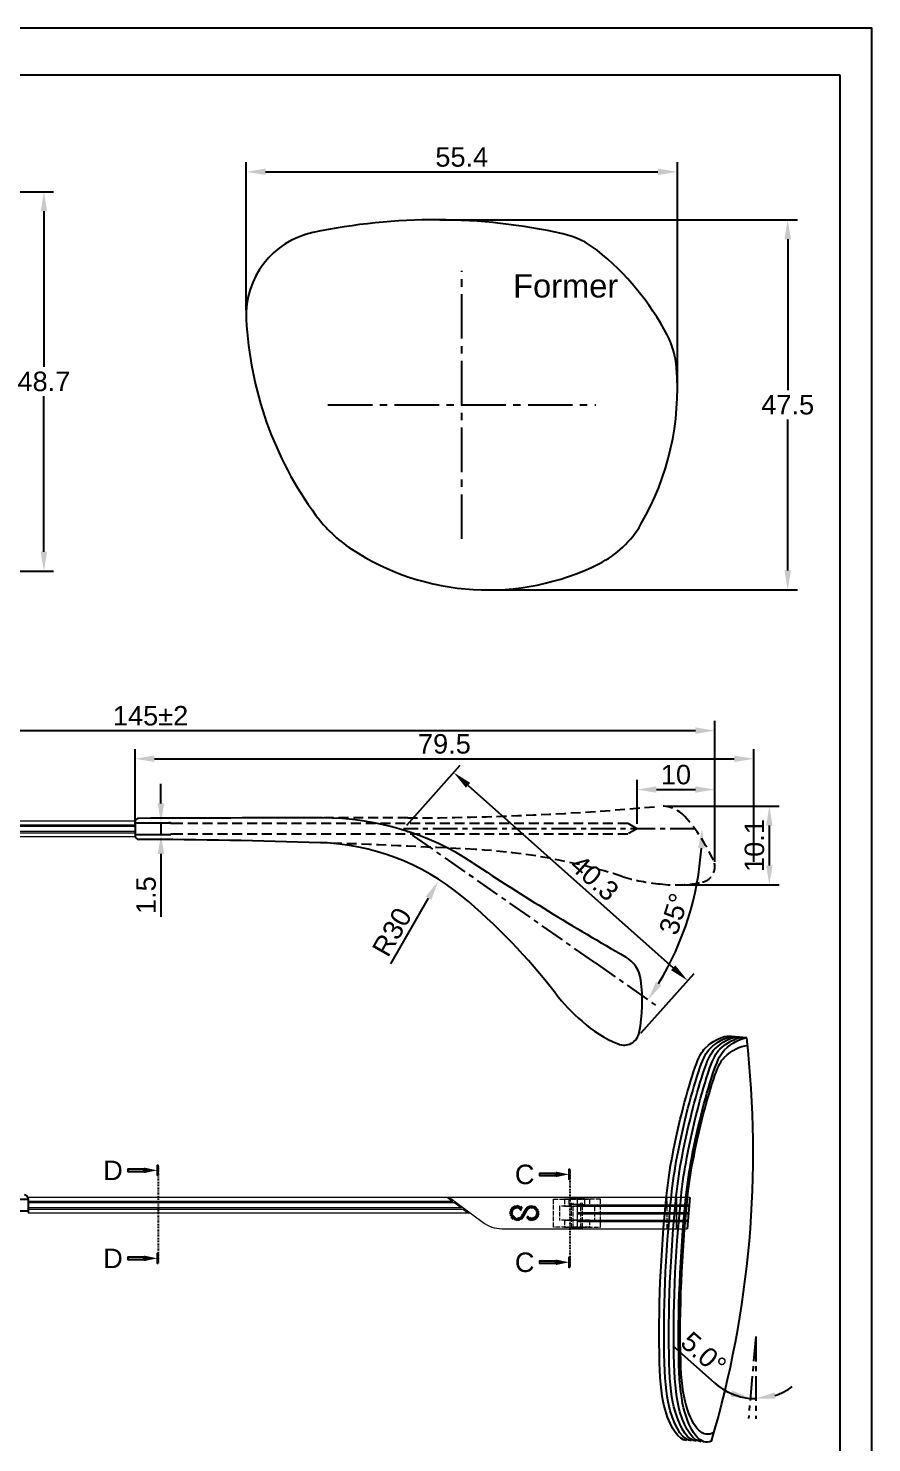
# Model space of a CAD drawing. Header units: millimetres. Extents: x 1167 to 2269, y 1197 to 1555.
# Drawn here: x 1720.9 to 1829.3, y 1373.6 to 1555.2 of the extents above; entities that cross this region are included whole.
import ezdxf
from ezdxf.enums import TextEntityAlignment as Align

# ---------------------------------------------------------------- set-up
doc = ezdxf.new("R2010")
doc.units = ezdxf.units.MM
for name, pattern in [('ACAD_ISO02W100', [15, 12, -3]), ('CENTER', [50.79999999999998, 31.75, -6.349999999999998, 6.349999999999998, -6.349999999999998]), ('CENTER2', [28.574999999999992, 19.05, -3.174999999999998, 3.174999999999998, -3.174999999999998]), ('HIDDEN', [9.524999999999995, 6.349999999999998, -3.174999999999998]), ('HIDDEN2', [0.1875, 0.125, -0.0625]), ('PHANTOM2', [1.25, 0.625, -0.125, 0.125, -0.125, 0.125, -0.125])]:
    doc.linetypes.add(name, pattern=pattern)
for name, color, linetype in [('Center Line', 2, 'CENTER2'), ('Dimension', 3, 'Continuous'), ('Hidden Line', 1, 'HIDDEN2'), ('Section Line', 6, 'PHANTOM2'), ('Text', 4, 'Continuous')]:
    doc.layers.add(name, color=color, linetype=linetype)
for name, color, linetype, lineweight in [('odj', 4, 'Continuous', 35), ('Section', 4, 'Continuous', 25), ('填充', 6, 'Continuous', 9), ('标注', 4, 'Continuous', 5)]:
    doc.layers.add(name, color=color, linetype=linetype, lineweight=lineweight)
doc.styles.get("Standard").update_dxf_attribs({"font": 'arial.ttf'})
doc.styles.add('样式 1', font='romant.shx')
doc.dimstyles.new('ISO-25', dxfattribs={"dimtxt": 2.5, "dimasz": 2.5, "dimexe": 1.25, "dimexo": 0.625, "dimtad": 1, "dimtxsty": 'Standard', "dimcen": 2.5, "dimadec": 0, "dimazin": 0, "dimtfac": 1, "dimtmove": 0, "dimatfit": 3, "dimfxl": 1, "dimarcsym": 0})
doc.dimstyles.new('ISO-25$0', dxfattribs={"dimtxt": 2.5, "dimasz": 2.5, "dimexe": 0.5, "dimexo": 1, "dimgap": 1, "dimtad": 0, "dimtih": 1, "dimtoh": 1, "dimdec": 1, "dimzin": 10, "dimdsep": 46, "dimlunit": 6, "dimtxsty": '样式 1', "dimcen": 0, "dimclrd": 256, "dimclre": 256, "dimclrt": 7, "dimazin": 0, "dimtfac": 1, "dimtdec": 1, "dimtofl": 0, "dimtmove": 0, "dimatfit": 0, "dimfxl": 1, "dimtolj": 1, "dimtzin": 10, "dimarcsym": 0})
doc.dimstyles.new('STANDARD$2', dxfattribs={"dimtxt": 2.5, "dimasz": 2.5, "dimexe": 1.25, "dimexo": 0.625, "dimtad": 1, "dimdec": 1, "dimdsep": 46, "dimlunit": 6, "dimtxsty": 'Standard', "dimcen": 2.5, "dimadec": 1, "dimazin": 0, "dimtfac": 1, "dimtdec": 1, "dimtmove": 0, "dimatfit": 3, "dimfxl": 1, "dimtolj": 1, "dimtzin": 0, "dimarcsym": 0})

# ---------------------------------------------------------------- blocks, each defined once
blk = doc.blocks.new('*D152')
at = {"layer": 'Defpoints', "color": 0, "transparency": 16777216}
for p in [(1773.166001301414, 1530.62891514277), (1818.484551107543, 1530.62891514277), (1779.981780070891, 1483.087303244388)]:
    blk.add_point(p, dxfattribs=at)
at = {"layer": 'Dimension', "color": 0, "lineweight": -2, "transparency": 16777216}
for p, q in [((1773.791001301414, 1530.62891514277), (1819.734551107543, 1530.62891514277)), ((1818.484551107543, 1528.12891514277), (1818.484551107543, 1508.754425701082)), ((1818.484551107543, 1485.587303244388), (1818.484551107543, 1504.961792686076)), ((1780.606780070891, 1483.087303244388), (1819.734551107543, 1483.087303244388))]:
    blk.add_line(p, q, dxfattribs=at)
at = {"layer": 'Dimension', "color": 0, "transparency": 16777216}
for points in [[(1818.067884440876, 1528.12891514277), (1818.90121777421, 1528.12891514277), (1818.484551107543, 1530.62891514277)], [(1818.067884440876, 1485.587303244388), (1818.90121777421, 1485.587303244388), (1818.484551107543, 1483.087303244388)]]:
    blk.add_solid(points, dxfattribs=at)
at = {"layer": 'Dimension', "color": 0, "transparency": 16777216, "insert": (1818.484551107543, 1506.858109193578), "char_height": 2.5, "attachment_point": 5}
blk.add_mtext('47.5', dxfattribs=at)
blk = doc.blocks.new('*D203')
at = {"layer": 'Defpoints', "color": 0, "transparency": 16777216}
for p in [(1677.600711533664, 1534.228525898916), (1722.919261339779, 1534.228525898916), (1684.41649030314, 1485.486914000535)]:
    blk.add_point(p, dxfattribs=at)
at = {"layer": 'Dimension', "color": 0, "lineweight": -2, "transparency": 16777216}
for p, q in [((1678.225711533664, 1534.228525898916), (1724.169261339779, 1534.228525898916)), ((1722.919261339779, 1531.728525898916), (1722.919261339779, 1511.759152419029)), ((1722.919261339779, 1487.986914000535), (1722.919261339779, 1507.956287480421)), ((1685.04149030314, 1485.486914000535), (1724.169261339779, 1485.486914000535))]:
    blk.add_line(p, q, dxfattribs=at)
at = {"layer": 'Dimension', "color": 0, "transparency": 16777216}
for points in [[(1722.502594673112, 1531.728525898916), (1723.335928006446, 1531.728525898916), (1722.919261339779, 1534.228525898916)], [(1722.502594673112, 1487.986914000535), (1723.335928006446, 1487.986914000535), (1722.919261339779, 1485.486914000535)]]:
    blk.add_solid(points, dxfattribs=at)
at = {"layer": 'Dimension', "color": 0, "transparency": 16777216, "insert": (1722.919261339779, 1509.857719949724), "char_height": 2.5, "attachment_point": 5}
blk.add_mtext('48.7', dxfattribs=at)
blk = doc.blocks.new('*D204')
at = {"layer": 'Defpoints', "color": 0, "transparency": 16777216}
for p in [(1804.310530976381, 1536.790736770665), (1748.907486332042, 1518.400518604403), (1804.310530976381, 1508.943017739557)]:
    blk.add_point(p, dxfattribs=at)
at = {"layer": 'Dimension', "color": 0, "lineweight": -2, "transparency": 16777216}
for p, q in [((1748.907486332042, 1519.025518604403), (1748.907486332042, 1538.040736770665)), ((1804.310530976381, 1509.568017739557), (1804.310530976381, 1538.040736770665)), ((1751.407486332042, 1536.790736770665), (1801.810530976381, 1536.790736770665))]:
    blk.add_line(p, q, dxfattribs=at)
at = {"layer": 'Dimension', "color": 0, "transparency": 16777216}
for points in [[(1751.407486332042, 1537.207403437332), (1751.407486332042, 1536.374070103998), (1748.907486332042, 1536.790736770665)], [(1801.810530976381, 1537.207403437332), (1801.810530976381, 1536.374070103998), (1804.310530976381, 1536.790736770665)]]:
    blk.add_solid(points, dxfattribs=at)
at = {"layer": 'Dimension', "color": 0, "transparency": 16777216, "insert": (1776.609008654211, 1538.687053278168), "char_height": 2.5, "attachment_point": 5}
blk.add_mtext('55.4', dxfattribs=at)
blk = doc.blocks.new('*D207')
at = {"layer": 'Defpoints', "color": 0, "transparency": 16777216}
for p in [(1799.124506209582, 1452.424825470938), (1809.124506209582, 1452.424825470938), (1804.331445200722, 1437.238034415894), (1793.69906753825, 1435.217532380407), (1801.890587981141, 1429.481768016895)]:
    blk.add_point(p, dxfattribs=at)
at = {"layer": 'Dimension', "color": 0, "lineweight": -2, "transparency": 16777216}
blk.add_arc((1769.124506209582, 1452.424825470937), 38.34275910358237, 328.7364247346376, 356.263575265364, dxfattribs=at)
at = {"layer": 'Dimension', "color": 0, "transparency": 16777216}
for points in [[(1806.969318424218, 1449.93973794594), (1807.802208804701, 1449.912570713038), (1807.467265313164, 1452.424825470938)], [(1802.248395490017, 1432.298125270891), (1801.550549147543, 1432.753597472831), (1800.533055712962, 1430.432322344437)]]:
    blk.add_solid(points, dxfattribs=at)
at = {"layer": 'Dimension', "color": 0, "transparency": 16777216, "insert": (1803.878403931865, 1441.466963610277), "char_height": 2.5, "attachment_point": 5, "rotation": 72.50000000000037}
blk.add_mtext('35°', dxfattribs=at)
blk = doc.blocks.new('*D208')
at = {"layer": 'Defpoints', "color": 0, "transparency": 16777216}
for p in [(1769.124506209582, 1452.424825470937), (1805.63396136452, 1432.900925382016), (1799.207476756785, 1425.673955041499)]:
    blk.add_point(p, dxfattribs=at)
at = {"layer": 'Dimension', "color": 0, "lineweight": -2, "transparency": 16777216}
for p, q in [((1769.539824250689, 1452.891875708846), (1776.381626899532, 1460.585896287273)), ((1777.419191768955, 1457.990523647026), (1803.765760412884, 1434.562197546444)), ((1799.622794797892, 1426.141005279408), (1806.464597446735, 1433.835025857834))]:
    blk.add_line(p, q, dxfattribs=at)
at = {"layer": 'Dimension', "color": 0, "transparency": 16777216}
for points in [[(1777.696070463026, 1458.301890472299), (1777.142313074883, 1457.679156821753), (1775.550990817318, 1459.651795811454)], [(1804.042639106955, 1434.873564371717), (1803.488881718813, 1434.250830721171), (1805.63396136452, 1432.900925382016)]]:
    blk.add_solid(points, dxfattribs=at)
at = {"layer": 'Dimension', "color": 0, "transparency": 16777216, "insert": (1793.649671940201, 1446.103401932239), "char_height": 2.5, "attachment_point": 5, "rotation": 318.35534205916645}
blk.add_mtext('40.3', dxfattribs=at)
blk = doc.blocks.new('*D153')
at = {"layer": 'Defpoints', "color": 0, "transparency": 16777216}
for p in [(1773.580831390019, 1445.670401715827), (1758.653505786929, 1419.647816326598)]:
    blk.add_point(p, dxfattribs=at)
at = {"layer": 'Dimension', "color": 0, "lineweight": -2, "transparency": 16777216}
blk.add_line((1767.502816764338, 1435.074688940523), (1772.336887589762, 1443.501852933392), dxfattribs=at)
at = {"layer": 'Dimension', "color": 0, "transparency": 16777216}
blk.add_solid([(1771.97546279269, 1443.709176900101), (1772.698312386834, 1443.294528966682), (1773.580831390019, 1445.670401715827)], dxfattribs=at)
at = {"layer": 'Dimension', "color": 0, "transparency": 16777216, "insert": (1767.64780103626, 1439.150530863053), "char_height": 2.5, "attachment_point": 5, "rotation": 60.16014097980312}
blk.add_mtext('R30', dxfattribs=at)
blk = doc.blocks.new('*D209')
at = {"layer": 'Defpoints', "color": 0, "transparency": 16777216}
for p in [(1802.286655712632, 1455.316998137963), (1816.124644227453, 1455.316998137963), (1804.076712660582, 1445.199365328097)]:
    blk.add_point(p, dxfattribs=at)
at = {"layer": 'Dimension', "color": 0, "lineweight": -2, "transparency": 16777216}
for p, q in [((1802.911655712632, 1455.316998137963), (1817.374644227453, 1455.316998137963)), ((1816.124644227453, 1447.699365328097), (1816.124644227453, 1452.816998137963)), ((1804.701712660582, 1445.199365328097), (1817.374644227453, 1445.199365328097))]:
    blk.add_line(p, q, dxfattribs=at)
at = {"layer": 'Dimension', "color": 0, "transparency": 16777216}
for points in [[(1815.707977560787, 1452.816998137963), (1816.54131089412, 1452.816998137963), (1816.124644227453, 1455.316998137963)], [(1815.707977560787, 1447.699365328097), (1816.54131089412, 1447.699365328097), (1816.124644227453, 1445.199365328097)]]:
    blk.add_solid(points, dxfattribs=at)
at = {"layer": 'Dimension', "color": 0, "transparency": 16777216, "insert": (1814.223211758149, 1450.258181733029), "char_height": 2.5, "attachment_point": 5, "rotation": 90}
blk.add_mtext('10.1', dxfattribs=at)
blk = doc.blocks.new('*D210')
at = {"layer": 'Defpoints', "color": 0, "transparency": 16777216}
for p in [(1734.624506209583, 1453.174825470938), (1734.624506209583, 1451.674825470938), (1737.962968681519, 1453.174825470938)]:
    blk.add_point(p, dxfattribs=at)
at = {"layer": 'Dimension', "color": 0, "lineweight": -2, "transparency": 16777216}
for p, q in [((1737.962968681519, 1455.674825470938), (1737.962968681519, 1458.174825470938)), ((1735.249506209583, 1453.174825470938), (1739.212968681519, 1453.174825470938)), ((1735.249506209583, 1451.674825470938), (1739.212968681519, 1451.674825470938)), ((1737.962968681519, 1453.174825470938), (1737.962968681519, 1451.674825470938)), ((1737.962968681519, 1449.174825470938), (1737.962968681519, 1441.089900505039))]:
    blk.add_line(p, q, dxfattribs=at)
at = {"layer": 'Dimension', "color": 0, "transparency": 16777216}
for points in [[(1737.546302014852, 1455.674825470938), (1738.379635348186, 1455.674825470938), (1737.962968681519, 1453.174825470938)], [(1737.546302014852, 1449.174825470938), (1738.379635348186, 1449.174825470938), (1737.962968681519, 1451.674825470938)]]:
    blk.add_solid(points, dxfattribs=at)
at = {"layer": 'Dimension', "color": 0, "transparency": 16777216, "insert": (1736.061536212215, 1443.882362987985), "char_height": 2.5, "attachment_point": 5, "rotation": 90}
blk.add_mtext('1.5', dxfattribs=at)
blk = doc.blocks.new('*D213')
at = {"layer": 'Defpoints', "color": 0, "transparency": 16777216}
for p in [(1809.124506209582, 1465.013205804867), (1664.124506209582, 1453.424825470937), (1809.124506209582, 1447.532101175174)]:
    blk.add_point(p, dxfattribs=at)
at = {"layer": 'Dimension', "color": 0, "lineweight": -2, "transparency": 16777216}
for p, q in [((1664.124506209582, 1454.049825470937), (1664.124506209582, 1466.263205804867)), ((1809.124506209582, 1448.157101175174), (1809.124506209582, 1466.263205804867)), ((1666.624506209582, 1465.013205804867), (1806.624506209582, 1465.013205804867))]:
    blk.add_line(p, q, dxfattribs=at)
at = {"layer": 'Dimension', "color": 0, "transparency": 16777216}
for points in [[(1666.624506209582, 1465.429872471533), (1666.624506209582, 1464.5965391382), (1664.124506209582, 1465.013205804867)], [(1806.624506209582, 1465.429872471533), (1806.624506209582, 1464.5965391382), (1809.124506209582, 1465.013205804867)]]:
    blk.add_solid(points, dxfattribs=at)
at = {"layer": 'Dimension', "color": 0, "transparency": 16777216, "insert": (1736.624506209582, 1466.914638274171), "char_height": 2.5, "attachment_point": 5}
blk.add_mtext('145±2', dxfattribs=at)
blk = doc.blocks.new('*D214')
at = {"layer": 'Defpoints', "color": 0, "transparency": 16777216}
for p in [(1814.124506209582, 1461.400559186885), (1734.624506209582, 1452.400227785688), (1814.124506209582, 1447.532101175174)]:
    blk.add_point(p, dxfattribs=at)
at = {"layer": 'Dimension', "color": 0, "lineweight": -2, "transparency": 16777216}
for p, q in [((1734.624506209582, 1453.025227785688), (1734.624506209582, 1462.650559186885)), ((1814.124506209582, 1448.157101175174), (1814.124506209582, 1462.650559186885)), ((1737.124506209582, 1461.400559186885), (1811.624506209582, 1461.400559186885))]:
    blk.add_line(p, q, dxfattribs=at)
at = {"layer": 'Dimension', "color": 0, "transparency": 16777216}
for points in [[(1737.124506209582, 1461.817225853552), (1737.124506209582, 1460.983892520218), (1734.624506209582, 1461.400559186885)], [(1811.624506209582, 1461.817225853552), (1811.624506209582, 1460.983892520218), (1814.124506209582, 1461.400559186885)]]:
    blk.add_solid(points, dxfattribs=at)
at = {"layer": 'Dimension', "color": 0, "transparency": 16777216, "insert": (1774.374506209582, 1463.301991656189), "char_height": 2.5, "attachment_point": 5}
blk.add_mtext('79.5', dxfattribs=at)
blk = doc.blocks.new('*D150')
at = {"layer": 'Defpoints', "color": 0, "transparency": 16777216}
for p in [(1809.124506209582, 1457.451544802842), (1799.124506209582, 1452.424825470937), (1809.124506209582, 1447.532101175174)]:
    blk.add_point(p, dxfattribs=at)
at = {"layer": 'Dimension', "color": 0, "lineweight": -2, "transparency": 16777216}
for p, q in [((1799.124506209582, 1453.049825470937), (1799.124506209582, 1458.701544802842)), ((1801.624506209582, 1457.451544802842), (1806.624506209582, 1457.451544802842)), ((1809.124506209582, 1448.157101175174), (1809.124506209582, 1458.701544802842))]:
    blk.add_line(p, q, dxfattribs=at)
at = {"layer": 'Dimension', "color": 0, "transparency": 16777216}
for points in [[(1801.624506209582, 1457.868211469509), (1801.624506209582, 1457.034878136176), (1799.124506209582, 1457.451544802842)], [(1806.624506209582, 1457.868211469509), (1806.624506209582, 1457.034878136176), (1809.124506209582, 1457.451544802842)]]:
    blk.add_solid(points, dxfattribs=at)
at = {"layer": 'Dimension', "color": 0, "transparency": 16777216, "insert": (1804.124506209582, 1459.352977272147), "char_height": 2.5, "attachment_point": 5}
blk.add_mtext('10', dxfattribs=at)
blk = doc.blocks.new('KNHIV')
at = {"color": 251, "linetype": 'ACAD_ISO02W100', "lineweight": 9, "ltscale": 0.05}
for p, q in [((903.9316316802993, -152.6335024612215), (904.0920977398616, -152.4835024612215)), ((904.7316316802993, -152.4835024612215), (904.0920977398616, -152.4835024612215)), ((904.7316316802993, -152.4835024612215), (904.7316316802993, -152.6335024612215)), ((905.7711656207371, -152.4835024612215), (905.1316316802994, -152.4835024612215)), ((905.1316316802994, -152.4835024612215), (905.1316316802994, -152.6335024612215)), ((905.9316316802993, -152.6335024612215), (905.7711656207371, -152.4835024612215)), ((901.9316316803014, -152.6335024612215), (906.5316316802994, -152.6335024612215)), ((901.9316316803013, -156.2335024612215), (901.9316316803014, -152.6335024612215)), ((902.6816316802993, -153.5335024612215), (902.6816316802993, -155.3335024612216)), ((906.5316316802994, -153.5335024612215), (902.6816316802993, -153.5335024612215)), ((907.9316316802973, -152.6335024612215), (903.3316316802993, -152.6335024612215)), ((903.3316316802993, -152.6335024612215), (903.3316316802993, -153.5335024612215)), ((903.3316316802993, -153.5335024612215), (907.1816316802993, -153.5335024612215)), ((903.9316316802993, -153.3335024612215), (903.9316316802993, -152.6335024612215)), ((904.2316316802993, -153.3335024612215), (903.9316316802993, -153.3335024612215)), ((904.2316316802993, -156.3042499808065), (904.2316316802993, -153.1335024612216)), ((904.2316316802993, -153.3335024612215), (905.6316316802994, -153.3335024612215)), ((904.4316316802993, -156.3835024612215), (904.4316316802993, -153.1335024612215)), ((905.4316316802993, -156.3835024612215), (905.4316316802993, -153.1335024612215)), ((905.6316316802994, -156.3042499808066), (905.6316316802994, -153.1335024612216)), ((905.9316316802993, -153.3335024612215), (905.6316316802994, -153.3335024612215)), ((905.9316316802993, -153.3335024612215), (905.9316316802993, -152.6335024612215)), ((906.5316316802994, -152.6335024612215), (906.5316316802994, -153.5335024612215)), ((907.1816316802993, -153.5335024612215), (907.1816316802993, -155.3335024612216)), ((907.9316316802974, -156.2335024612215), (907.9316316802973, -152.6335024612215)), ((906.5316316802994, -156.2335024612215), (901.9316316803013, -156.2335024612215)), ((906.5316316802994, -155.3335024612216), (902.6816316802993, -155.3335024612216)), ((903.3316316802993, -155.3335024612216), (903.3316316802994, -156.2335024612215)), ((903.3316316802993, -155.3335024612216), (907.1816316802993, -155.3335024612216)), ((903.3316316802993, -156.2335024612215), (907.9316316802974, -156.2335024612215)), ((906.5316316802994, -155.3335024612216), (906.5316316802994, -156.2335024612215)), ((904.2316316802993, -156.3042499808064), (904.3042444906791, -156.3835024612215)), ((904.2316316802993, -156.3042499808064), (905.6316316802994, -156.3042499808064)), ((904.3042444906791, -156.3835024612215), (905.5590188699196, -156.3835024612215)), ((905.6316316802994, -156.3042499808064), (905.5590188699196, -156.3835024612215))]:
    blk.add_line(p, q, dxfattribs=at)
blk = doc.blocks.new('DQD')
at = {"layer": '填充', "lineweight": 9, "ltscale": 0.3}
h = blk.add_hatch(dxfattribs=at)
h.set_pattern_fill('ANSI31', color=0, scale=0.05, style=0)
h.set_pattern_definition([(45, (1148.310689219001, -378.8355158307504), (-0.1122532015133644, 0.1122532015133644), [])])
edge = h.paths.add_edge_path()
edge.add_arc((566.6886130403477, -359.4946201689942), 1.216717289623546, 326.85562600558023, 355.0656761561903, ccw=False)
edge.add_arc((566.5886182054408, -359.4293281626059), 1.336140960204059, 301.21231557503927, 326.85577737543787, ccw=False)
edge.add_arc((566.7345749387543, -359.6666867267068), 1.057504578354094, 274.2954083961643, 301.1132669307683, ccw=False)
edge.add_arc((566.6861427289871, -359.0220303534171), 1.703977716600385, 257.7464523477044, 274.2958177068717, ccw=False)
edge.add_arc((566.552161257717, -359.6454521212073), 1.066323679704142, 222.0641747151613, 257.6720441280097, ccw=False)
edge.add_arc((567.0486799063024, -359.1973853769329), 1.735124528755777, 211.4987770512445, 222.0639620954589, ccw=False)
edge.add_line((565.5692236923569, -360.1039538747907), (565.5608968379122, -360.0900640158321))
edge.add_line((565.5608968379122, -360.0900640158321), (565.5517733592037, -360.0748522498172))
edge.add_arc((565.4972547061761, -360.1027084589502), 0.06122296885328356, 27.0646802215006, 32.79077455790604)
edge.add_arc((565.2214628673246, -360.2803099186655), 0.3892525655414389, 32.78193845158279, 33.68216510939047)
edge.add_line((565.5453703561388, -360.0644361164787), (565.5433272254693, -360.0608660595928))
edge.add_line((565.5433272254693, -360.0608660595928), (565.5412886339693, -360.0568940340217))
edge.add_arc((399.5386059169484, -452.12260299066), 189.823563961212, 29.01291434988989, 29.24438922041359)
edge.add_arc((594.7589724173001, -343.4616697150355), 33.60420062982037, 207.9789297392575, 208.2883267606696, ccw=False)
edge.add_arc((563.5330281917825, -360.0500628406903), 1.754452897536353, 27.9786661102966, 35.1296080710222)
edge.add_arc((564.4145697325889, -359.424436955154), 0.673493756199461, 34.75477402695907, 79.62394520422626)
edge.add_arc((564.3793043840753, -359.6171520034439), 0.869408876354051, 79.62532174699699, 91.32777301974212)
edge.add_arc((564.3741262809917, -359.4319307014557), 0.6841178927489383, 91.25367180060888, 130.813428210027)
edge.add_arc((564.4782941727417, -359.5525555237125), 0.8434957375525645, 130.8133250956672, 161.7494121829425)
edge.add_arc((564.3197299519491, -359.5002672879502), 0.6765326526666976, 161.749395577461, 200.5930098080731)
edge.add_arc((564.3651145107656, -359.483229547054), 0.7250098907572737, 200.5919094406856, 250.1078977268718)
edge.add_arc((564.3771603171288, -359.424855541739), 0.784046050996307, 250.7315977382036, 267.320860872582)
edge.add_arc((564.3670242481967, -359.641420979657), 0.5672435399689116, 267.3210753439423, 306.2228019429804)
edge.add_arc((564.2457809842717, -359.4759121329132), 0.7724095882509521, 306.2232758997156, 334.5335439679009)
edge.add_arc((564.5607225810918, -359.623541063804), 0.4245961006465461, 334.245506614147, 338.2122702240926)
edge.add_arc((564.7275412998947, -359.6895077019425), 0.2452101486666212, 338.0572130307958, 339.8658886487736)
edge.add_line((564.9577665303445, -359.7739136275254), (564.9586577206417, -359.7714105276702))
edge.add_line((564.9586577206414, -359.7714105276702), (565.2790189452751, -360.3481609467885))
edge.add_arc((564.3447588837873, -359.4378359659722), 1.304428393277978, 269.44646534017363, 315.743420397204, ccw=False)
edge.add_arc((564.343787394911, -359.5382448061391), 1.20401485349301, 219.0311403333957, 269.4465323711262, ccw=False)
edge.add_arc((564.3783404909054, -359.5251630457713), 1.239148246986644, 168.2093777522444, 218.4948823709228, ccw=False)
edge.add_arc((564.4577453651725, -359.5417355908417), 1.320264110429805, 121.206691058455, 168.2094811642351, ccw=False)
edge.add_arc((564.3200079999688, -359.3174345077646), 1.057054314618761, 94.29288208772061, 121.12046112476281, ccw=False)
edge.add_arc((564.3684359966826, -359.9627754671345), 1.704209801786156, 77.74644007036602, 94.29238557343848, ccw=False)
edge.add_arc((564.5024815273678, -359.3392514973688), 1.066442243453384, 42.07419061463338, 77.67423065552902, ccw=False)
edge.add_arc((564.0081888832599, -359.7854601562463), 1.732345678797139, 31.490805509078598, 42.073828809588576, ccw=False)
edge.add_arc((570.6896310388811, -355.7631246048854), 6.066493148001456, 210.9223463452864, 211.2429733182646)
edge.add_arc((565.5525527350894, -358.8855166961567), 0.05516987316543531, 205.9091883475824, 212.290059745909)
edge.add_arc((565.7252644248031, -358.7762607833129), 0.2595376306008084, 212.311343710942, 213.6669460447812)
edge.add_line((565.5092579837269, -358.9201392011228), (565.5113286015901, -358.9236716837715))
edge.add_line((565.5113286015903, -358.9236716837716), (565.5133442450663, -358.9276772487624))
edge.add_line((565.5133442450663, -358.9276772487624), (565.5694756162695, -359.0289030003003))
edge.add_line((565.5694756162695, -359.0289030003004), (565.6117985813908, -359.1051751713457))
edge.add_line((565.6117985813908, -359.1051751713457), (565.6609923362214, -359.1937164656284))
edge.add_arc((659.0659813808736, -307.2596540638827), 106.8720675199093, 209.0744756845439, 209.3224517215061)
edge.add_arc((563.1787150358971, -361.1044617461633), 3.099002879472425, 28.555811728722972, 29.096224519497298, ccw=False)
edge.add_arc((567.1019806205497, -358.9696014770688), 1.367499255932926, 208.5466101670828, 209.6915994986183)
edge.add_arc((588.5196750177456, -346.9020361273534), 25.95088661406556, 209.4140479317235, 210.0587383423365)
edge.add_arc((566.5642309010202, -359.6080498792439), 0.5838940484204227, 210.0584472110732, 215.1337942498214)
edge.add_arc((566.6562113320372, -359.5484779779381), 0.6934123124561334, 214.7855048940635, 294.3731550456129)
edge.add_arc((566.5875822481635, -359.396993854749), 0.8597174258170565, 294.3730579044457, 321.3929924748363)
edge.add_arc((566.7098070636087, -359.4945848194842), 0.7033112178369222, 321.3927186790723, 376.6129149764183)
edge.add_arc((566.6896904449966, -359.5005876099809), 0.7243043557043284, 16.61297775969063, 70.10287884462574)
edge.add_arc((566.6791206873781, -359.5536292982607), 0.7778192747445857, 70.70051019537512, 87.76094619390516)
edge.add_arc((566.6873536372152, -359.3429992108219), 0.5670283470711378, 87.76070116869991, 126.4635779799363)
edge.add_arc((566.8097910464778, -359.508689905945), 0.7730485539159813, 126.4633196236775, 154.5968447371398)
edge.add_arc((566.4955071148036, -359.3617953361708), 0.4261419920618258, 154.3102617431642, 158.2724430621825)
edge.add_arc((566.3276794256751, -359.2956157986912), 0.2457393046782578, 158.1206702321764, 159.9307208631565)
edge.add_line((566.0968618095214, -359.2112888520085), (566.0959706192245, -359.2137995171464))
edge.add_line((566.0959706192243, -359.2137995171464), (565.7756058641253, -358.6363412397474))
edge.add_arc((566.7099058705987, -359.5466472490116), 1.304443763678047, 89.44740677279219, 135.7452416581772, ccw=False)
edge.add_arc((566.7108800742767, -359.4459512887653), 1.203743091024093, 39.018406862530526, 89.44754976023052, ccw=False)
edge.add_arc((566.6952801009777, -359.4446441497368), 1.215088782696644, -6.582676327144782, 38.50740391752868, ccw=False)
edge.add_arc((568.4136684633979, -359.6429346064922), 0.514702438655821, 173.4181375380487, 175.1339994824087)
blk = doc.blocks.new('*D189')
at = {"color": 0, "lineweight": -2, "ltscale": 1000, "transparency": 16777216}
blk.add_line((1809.084705382747, 1381.233608742118), (1803.759170395137, 1385.9666703351), dxfattribs=at)
for start, end in [(228.3709521785912, 265.0000000000011), (228.8417185617498, 246.9208592808754), (288.0791407191259, 306.1582814382515), (265.0000000000011, 270.0000000000002)]:
    blk.add_arc((1814.369836171633, 1387.180319634711), 7.955876940709293, start, end, dxfattribs=at)
at = {"color": 0, "ltscale": 1000, "transparency": 16777216}
for points in [[(1811.352194750321, 1380.26541727128), (1811.150034786856, 1379.456976924924), (1813.676435807656, 1379.254717207706)], [(1816.90425156969, 1379.205742394485), (1816.773321104773, 1380.028725783018), (1814.369836171633, 1379.224442694002)]]:
    blk.add_solid(points, dxfattribs=at)
at = {"layer": 'Defpoints', "color": 0, "ltscale": 1000, "transparency": 16777216}
for p in [(1814.369836171633, 1387.180319634711), (1814.369836171633, 1387.180319634711), (1814.138441728457, 1379.227808427087), (1813.448205050985, 1376.646027721857), (1814.369836171633, 1376.605788438116)]:
    blk.add_point(p, dxfattribs=at)
at = {"color": 0, "ltscale": 1000, "transparency": 16777216, "insert": (1807.685069453369, 1385.021386908448), "char_height": 2.5, "attachment_point": 5, "rotation": 318.3709521785911}
blk.add_mtext('\\A1;5.0°', dxfattribs=at)
blk = doc.blocks.new('_FILLED')
at = {"color": 0, "linetype": 'ByBlock'}
blk.add_solid([(0, 0), (-1, 0.2142857143), (-1, -0.2142857143)], dxfattribs=at)
blk = doc.blocks.new('ER')
at = {"layer": 'Section'}
h = blk.add_hatch(color=6, dxfattribs=at)
h.dxf.hatch_style = 1
h.paths.add_polyline_path([(973.8781565702375, -602.3012728296162), (973.8781565702375, -602.770364296237), (977.630888303218, -602.770364296237), (977.630888303218, -602.3012728296162)])
h.paths.add_polyline_path([(980.6330736896052, -603.6616380828236), (980.8676194229192, -603.6616380828236), (980.8676194229192, -601.4099990430332), (980.6330736896052, -601.4099990430332)])
at = {"layer": 'Section', "color": 6}
for points in [[(977.630888303218, -602.3012728296162), (973.8781565702375, -602.3012728296162), (973.8781565702375, -602.770364296237), (977.630888303218, -602.770364296237)], [(980.8676194229192, -603.6616380828236), (980.8676194229192, -601.4099990430332), (980.6330736896052, -601.4099990430332), (980.6330736896052, -603.6616380828236)]]:
    blk.add_lwpolyline(points, close=True, dxfattribs=at)
at = {"layer": 'Section', "color": 6, "xscale": 3.002185386386005, "yscale": 3.002185386386005, "zscale": 3.002185386386005}
blk.add_blockref('_FILLED', (980.6330736896052, -602.5358185629266), dxfattribs=at)

msp = doc.modelspace()

# ---------------------------------------------------------------- linework, layer by layer
for p, q in [((1825.238385572122, 1549.227889146865), (1415.982886577885, 1549.227889146865)), ((1825.238385572122, 1262.486944366256), (1825.238385572122, 1549.227889146865)), ((1734.624506209582, 1453.251879449322), (1734.624506209582, 1451.548576122053)), ((1813.217319068228, 1425.569776458074), (1810.726832323, 1425.787665814943)), ((1720.912727335059, 1404.873598758247), (1720.912727335059, 1403.170295430979)), ((1805.911696719248, 1405.046544779862), (1805.544262536549, 1401.046544779862))]:
    msp.add_line(p, q)
at = {"color": 251, "linetype": 'ACAD_ISO02W100', "lineweight": 13, "ltscale": 0.05}
msp.add_line((1802.975090205387, 1401.046544779862), (1802.975090205387, 1405.046544779862), dxfattribs=at)
msp.add_lwpolyline([(1829.276425539401, 1258.227889146865), (1829.276425539401, 1555.227889146865), (1409.276428342646, 1555.227889146865), (1409.276428342646, 1258.227889146865)], close=True)
at = {"color": 7, "ltscale": 1000}
msp.add_lwpolyline([(1799.633587142389, 1491.526436969753, 0.1516152067043149), (1804.207012724737, 1511.623954361264, 0.1023068450238656), (1802.991040247887, 1515.835314343373, 0.1031828431012695), (1793.999917978685, 1526.715157582298, 0.1145140257016548), (1789.586046755621, 1528.828225197115, 0.107116186832356), (1757.491854108697, 1528.989875508049, 0.3680630409445286), (1748.920101627215, 1517.878097118964, 0.1475630572544342), (1757.874500576881, 1492.668468265706, 0.08849021197591637), (1762.400848474777, 1488.366683045938, 0.2676051038417339), (1794.219981805736, 1486.439617971178, 0.1469541104433063)], format="xyb", close=True, dxfattribs=at)
for centre, radius, start, end in [((1735.124506209586, 1453.251879449322), 0.5, 90.24711760354424, 180), ((1765.55411767871, -5602.002272702911), 7055.819773951815, 90.05543584978946, 90.24711760354424), ((1758.761208083137, 1418.81421504921), 35, 56.50761676521332, 90.05543584978946), ((1735.124506209582, 1451.548576122053), 0.5, 180, 269.7248078332157), ((1731.012883303012, 595.5037595140975), 855.5546907086502, 88.16136600905394, 89.72480783321568), ((1757.500565739154, 1420.63341601071), 30, 50.39884127667303, 88.16136600905394), ((1969.558788073717, 1737.386624824624), 347, 236.5076167652133, 240.3002122890312), ((1727.540905849482, 1384.419899483101), 77, 37.49724554705107, 50.39884127667303), ((1795.653925114277, 1432.496318912709), 4.000000000002237, 6.942110197076314, 60.30021228903116), ((1777.67658991039, 1430.30741497802), 22.11010440246988, 349.437394069965, 6.942110197076314), ((1807.129384009875, 1445.484207967494), 23.31538080755329, 217.4972455470511, 229.7477859983614), ((1802.8602189213, 1439.667103999325), 16.12495639385031, 227.9691656524865, 247.4609202278852), ((1797.445932526951, 1426.62103578058), 1.999999999999987, 247.4609202278852, 349.437394069965), ((1683.301816672816, 1410.821056603535), 130.75, 343.5231985182351, 6.476801481753102), ((1720.412727335059, 1404.873598758247), 0.5, 0, 89.75288239645576)]:
    msp.add_arc(centre, radius, start, end)
at = {"color": 7, "ltscale": 1000, "extrusion": (0, 0, -1)}
for centre, major_axis, ratio, start_param, end_param in [((1804.609837335598, 1347.969277359479), (6.809591091484416, 77.8339823360867), 0.1999999999999962, -0.2184553137675791, -0.04408121780394231), ((1805.232459021905, 1347.914805020261), (6.809591091484416, 77.8339823360867), 0.1999999999999962, -0.2184553137675791, -0.04408121780394231), ((1805.855080708216, 1347.860332681043), (6.809591091484416, 77.8339823360867), 0.1999999999999962, -0.2184553137675791, -0.04408121780394231), ((1806.477702394523, 1347.805860341826), (6.809591091484416, 77.8339823360867), 0.1999999999999962, -0.2184553137675791, -0.04408121780394231), ((1807.10032408083, 1347.75138800261), (6.721059377893075, 76.82206021928748), 0.2000000000000103, -0.2184553137675729, -0.03201230175371617), ((1807.10032408083, 1347.75138800261), (6.809591091484416, 77.8339823360867), 0.1999999999999962, -0.2184553137675791, -0.04408121780394231), ((1807.331225737458, 1411.371912660236), (1.149522353508722, 13.13910062377586), 0.2000000000001093, -0.6745247904534356, -0.2184553137681433), ((1807.953847423765, 1411.317440321019), (1.149522353508722, 13.13910062377586), 0.2000000000001093, -0.6745247904534356, -0.2184553137681433), ((1808.576469110072, 1411.262967981803), (1.149522353508722, 13.13910062377586), 0.2000000000001093, -0.6745247904534356, -0.2184553137681433), ((1809.199090796379, 1411.208495642583), (1.149522353508722, 13.13910062377586), 0.2000000000001093, -0.6745247904534356, -0.2184553137681433), ((1809.821712482686, 1411.154023303367), (1.149522353508722, 13.13910062377586), 0.2000000000001093, -0.6745247904534356, -0.2184553137681433), ((1809.821712482686, 1411.154023303367), (1.060990639919009, 12.12717850697799), 0.2000000000002301, -0.6745247904535667, -0.2184553137687195), ((1808.669105697993, 1392.644812836938), (3.218399144600664, 36.78647055401955), 0.2000000000000327, -1.085800706842532, -0.6745247904525953), ((1809.2917273843, 1392.590340497723), (3.218399144600664, 36.78647055401955), 0.2000000000000327, -1.085800706842532, -0.6745247904525953), ((1809.914349070606, 1392.535868158505), (3.218399144600664, 36.78647055401955), 0.2000000000000327, -1.085800706842532, -0.6745247904525953), ((1810.536970756913, 1392.481395819287), (3.218399144600664, 36.78647055401955), 0.2000000000000327, -1.085800706842532, -0.6745247904525953), ((1811.15959244322, 1392.426923480069), (3.218399144600664, 36.78647055401955), 0.2000000000000327, -1.085800706842532, -0.6745247904525953), ((1811.15959244322, 1392.426923480068), (3.129867431020295, 35.7745484372488), 0.1999999999999724, -1.085800706842934, -0.6745247904535215), ((1805.449568520396, 1404.03538028457), (1.149522353500528, 13.13910062374828), 0.2000000000003905, -1.493609234633147, -1.085800706841733), ((1806.072190206703, 1403.980907945353), (1.149522353500528, 13.13910062374828), 0.2000000000003905, -1.493609234633147, -1.085800706841733), ((1806.69481189301, 1403.926435606135), (1.149522353500528, 13.13910062374828), 0.2000000000003905, -1.493609234633147, -1.085800706841733), ((1807.317433579317, 1403.871963266917), (1.149522353500528, 13.13910062374828), 0.2000000000003905, -1.493609234633147, -1.085800706841733), ((1807.940055265628, 1403.817490927701), (1.149522353500528, 13.13910062374828), 0.2000000000003905, -1.493609234633147, -1.085800706841733), ((1807.940055265624, 1403.817490927701), (1.06099063991722, 12.12717850697705), 0.1999999999999332, -1.493609234633533, -1.085800706843112), ((1810.045018467865, 1401.779946558979), (3.236377387275215, 36.99196280803337), 0.19999999999996, 4.187699127175144, 4.789576072546214), ((1810.667640154172, 1401.725474219763), (3.236377387275215, 36.99196280803337), 0.19999999999996, 4.187699127175144, 4.789576072546214), ((1811.290261840479, 1401.671001880545), (3.236377387275215, 36.99196280803337), 0.19999999999996, 4.187699127175144, 4.789576072546214), ((1811.912883526786, 1401.616529541328), (3.236377387275215, 36.99196280803337), 0.19999999999996, 4.187699127175144, 4.789576072546214), ((1812.535505213093, 1401.56205720211), (3.236377387275215, 36.99196280803337), 0.19999999999996, 4.187699127175144, 4.789576072546214), ((1812.535505213093, 1401.56205720211), (3.147845673683391, 35.98004069122526), 0.2000000000000176, 4.187699127174985, 4.789576072546237), ((1805.321758408156, 1391.202162799177), (1.331406463209087, 15.21804551067896), 0.2000000000000093, 3.604060088375556, 4.187699127174846), ((1805.944380094463, 1391.147690459959), (1.331406463209087, 15.21804551067896), 0.2000000000000093, 3.604060088375556, 4.187699127174846), ((1806.567001780773, 1391.093218120742), (1.331406463209087, 15.21804551067896), 0.2000000000000093, 3.604060088375556, 4.187699127174846), ((1807.18962346708, 1391.038745781524), (1.331406463209087, 15.21804551067896), 0.2000000000000093, 3.604060088375556, 4.187699127174846), ((1807.812245153387, 1390.984273442308), (1.331406463209087, 15.21804551067896), 0.2000000000000093, 3.604060088375556, 4.187699127174846), ((1807.812245153387, 1390.984273442308), (1.242874749619251, 14.20612339387597), 0.1999999999999397, 3.604060088374779, 4.187699127174504), ((1808.493138966178, 1407.996076333785), (2.987587502823798, 34.14828141635545), 0.199999999999986, 3.141592653589793, 3.604060088376249), ((1809.115760652485, 1407.941603994567), (2.987587502823798, 34.14828141635545), 0.199999999999986, 3.141592653589793, 3.604060088376249), ((1809.738382338795, 1407.88713165535), (2.987587502823798, 34.14828141635545), 0.199999999999986, 3.141592653589793, 3.604060088376249), ((1810.361004025102, 1407.832659316132), (2.987587502823798, 34.14828141635545), 0.199999999999986, 3.141592653589793, 3.604060088376249), ((1810.983625711409, 1407.778186976914), (2.987587502823798, 34.14828141635545), 0.199999999999986, 3.043040634832059, 3.604060088376249), ((1810.983625711409, 1407.778186976914), (2.899055789233354, 33.13635929955644), 0.1999999999999787, 3.005244801656671, 3.604060088376275)]:
    msp.add_ellipse(centre, major_axis=major_axis, ratio=ratio, start_param=start_param, end_param=end_param, dxfattribs=at)
at = {"layer": 'Center Line', "ltscale": 0.3}
for p, q in [((1776.609008654212, 1489.650497778516), (1776.609008654212, 1524.065720608639)), ((1759.401397239149, 1506.858109193578), (1793.816620069274, 1506.858109193578))]:
    msp.add_line(p, q, dxfattribs=at)
at = {"layer": 'Center Line', "linetype": 'CENTER', "ltscale": 0.1}
for p, q in [((1806.544305186218, 1452.424825470937), (1769.124506209582, 1452.424825470937)), ((1793.699067538249, 1435.217532380407), (1769.124506209582, 1452.424825470937)), ((1793.699067538249, 1435.217532380407), (1801.890587981141, 1429.481768016895)), ((1814.369836171632, 1387.180319634711), (1813.448205050985, 1376.646027721857)), ((1814.369836171632, 1387.180319634711), (1814.369836171632, 1376.605788438116))]:
    msp.add_line(p, q, dxfattribs=at)
at = {"layer": 'Hidden Line', "linetype": 'HIDDEN', "ltscale": 0.2}
for p, q in [((1734.624506209582, 1453.174825470937), (1738.97909223434, 1453.174825470937)), ((1734.624506209582, 1451.674825470937), (1738.97909223434, 1451.674825470937)), ((1739.505874925382, 1453.124825470936), (1797.924506209582, 1453.124825470936)), ((1797.924506209582, 1451.724825470937), (1739.505874925375, 1451.724825470938)), ((1797.924506209582, 1453.124825470936), (1799.124506209582, 1452.424825470937)), ((1799.124506209582, 1452.424825470937), (1797.924506209582, 1451.724825470937)), ((1720.912727335059, 1404.796544779862), (1716.558141310301, 1404.796544779862)), ((1720.912727335059, 1403.296544779862), (1716.558141310301, 1403.296544779862))]:
    msp.add_line(p, q, dxfattribs=at)
for centre, radius, start, end in [((1769.863284574714, 1800.816247069992), 347, 269.9666482371348, 275.3002122888382), ((1802.286655712631, 1451.316998137959), 4.000000000002237, 41.94211019709169, 95.30021228883817), ((1764.554527442759, -415.2538957389415), 1869.07717807209, 89.84345393301406, 90.17863015399686), ((1788.815988547873, 1439.21257714377), 22.11010440246988, 24.43739407002128, 41.94211019709169), ((1738.97909223434, 1452.174825470937), 1, 79.15593736796083, 90), ((1738.97909223434, 1452.674825470937), 1, 270, 280.8440626318271), ((1739.509499702895, 1454.946888198537), 1.822350766441524, 259.1679302041811, 268.9812845521251), ((1739.505874925382, 1454.924825470936), 1.8, 259.1559373679608, 270), ((1739.505874925375, 1449.924825470936), 1.8, 90, 100.8440626318271), ((1731.01288330219, 595.5037594938849), 855.554690728879, 86.82990559753152, 88.16136600905394), ((1774.06723806813, 1372.86707802109), 77, 72.49724554699982, 86.82990559753152), ((1807.124506209582, 1447.532101175174), 1.999999999999987, 282.4609202278612, 24.43739407002128), ((1804.237254206348, 1468.538106827014), 23.31538080755329, 252.4972455469998, 264.7477859982841), ((1804.076712660581, 1461.324321721947), 16.12495639385031, 262.96916565271, 282.4609202278612)]:
    msp.add_arc(centre, radius, start, end, dxfattribs=at)
at = {"layer": 'Section Line'}
for p, q in [((1737.599426790353, 1409.040511266219), (1737.599426790353, 1396.610345171129)), ((1790.493657213485, 1408.536708756018), (1790.493657213485, 1396.106542660928))]:
    msp.add_line(p, q, dxfattribs=at).dxf.unprotected_set("ltscale", 0)
at = {"layer": '标注', "color": 0, "lineweight": 13, "ltscale": 5}
for p, q in [((1649.625536825393, 1453.424825470937), (1734.655369050955, 1453.424825470937)), ((1678.706693230162, 1451.903478114084), (1734.624506209582, 1451.903478114084)), ((1678.976693230159, 1452.103478114085), (1734.624506209582, 1452.103478114085)), ((1679.828406734543, 1452.734377006219), (1734.624506209582, 1452.734377006219)), ((1680.098406734543, 1452.93437700622), (1734.624506209582, 1452.93437700622)), ((1677.824506209583, 1451.424825470937), (1734.640062429202, 1451.424825470937)), ((1805.911696719248, 1405.046544779862), (1720.912727335059, 1405.046544779862)), ((1720.912727335059, 1405.046544779862), (1720.912727335059, 1403.046544779862)), ((1775.438826810097, 1404.556096315145), (1720.912727335059, 1404.556096315145)), ((1775.708826810098, 1404.356096315144), (1720.912727335059, 1404.356096315144)), ((1774.77672138273, 1405.046544779862), (1775.438826810097, 1404.556096315145)), ((1805.911696719248, 1405.046544779862), (1775.012727335061, 1405.046544779862)), ((1775.012727335061, 1405.046544779862), (1779.35193617912, 1401.832316006484)), ((1775.708826810098, 1404.356096315144), (1776.560540314482, 1403.72519742301)), ((1791.412727335059, 1405.046544779862), (1791.412727335059, 1401.046544779862)), ((1804.212727335058, 1401.046544779862), (1804.212727335058, 1405.046544779862)), ((1804.212727335058, 1405.046544779862), (1804.212727335058, 1401.046544779862)), ((1776.560540314482, 1403.72519742301), (1720.912727335059, 1403.72519742301)), ((1776.830540314479, 1403.52519742301), (1720.912727335059, 1403.52519742301)), ((1777.712727335058, 1403.046544779862), (1720.912727335059, 1403.046544779862)), ((1776.830540314482, 1403.52519742301), (1777.476721382731, 1403.046544779862)), ((1791.412727335059, 1403.139064227907), (1805.736478329845, 1403.139064227907)), ((1791.412727335059, 1402.939064227908), (1805.718106620707, 1402.939064227908)), ((1791.419262187641, 1404.117180075594), (1805.826326629112, 1404.117180075592)), ((1791.419262187641, 1403.917180075593), (1805.807954919977, 1403.917180075593)), ((1781.732846381625, 1401.046544779862), (1805.544262536552, 1401.046544779862)), ((1791.419262187641, 1402.160948380221), (1805.646630030571, 1402.160948380221)), ((1791.419262187641, 1401.960948380221), (1805.62825832144, 1401.960948380221))]:
    msp.add_line(p, q, dxfattribs=at)
msp.add_arc((1781.732846381625, 1405.046544779862), 4, 233.4711446331187, 270, dxfattribs=at)

# ---------------------------------------------------------------- block references
at = {"linetype": 'Continuous', "xscale": 0.5559712353769681, "yscale": 0.5559712353769681, "zscale": 0.5559712353769681}
for p in [(1192.265244678531, 1743.533167534628), (1245.159475101658, 1743.015419527673), (1192.265244678531, 1732.228851845721), (1245.159475101658, 1731.72504933552)]:
    msp.add_blockref('ER', p, dxfattribs=at)
at = {"color": 6, "lineweight": 13, "xscale": -1}
msp.add_blockref('KNHIV', (2696.344359015355, 1557.480047241083), dxfattribs=at)
at = {"layer": '标注', "color": 0, "lineweight": 13, "ltscale": 5, "xscale": -0.8013977647682293, "yscale": 0.8013977647682293, "zscale": 0.8013977647682293}
msp.add_blockref('DQD', (2237.866696131967, 1691.151182511612), dxfattribs=at)

# ---------------------------------------------------------------- texts
at = {"layer": 'odj'}
for s, p in [('D', (1731.796250130845, 1408.536420369393, -1.000000793283107e-08)), ('C', (1784.690480553973, 1408.018672362438, -1.000000793283107e-08)), ('D', (1731.796250130845, 1397.232104680485, -1.000000793283107e-08)), ('C', (1784.690480553973, 1396.728302170285, -1.000000793283107e-08))]:
    msp.add_text(s, height=2.5, dxfattribs=at).set_placement(p, align=Align.MIDDLE_CENTER)
at = {"layer": 'Text', "linetype": 'ByBlock', "lineweight": 9, "insert": (1800.381128281324, 1522.125310401755), "char_height": 2.999656757569374, "width": 34.34827007284811, "attachment_point": 5}
msp.add_mtext('\\pxql;Former', dxfattribs=at)

# ---------------------------------------------------------------- dimensions: what is measured, and where the dimension line sits
at = {"color": 3, "ltscale": 1000}
dim = msp.add_angular_dim_2l(base=(1814.138441728457, 1379.227808427087), line1=((1814.369836171632, 1387.180319634711), (1813.448205050985, 1376.646027721857)), line2=((1814.369836171632, 1387.180319634711), (1814.369836171632, 1376.605788438116)), dimstyle='STANDARD$2', override={"dimfxl": 1.25, "dimarcsym": 2}, dxfattribs=at)
dim.commit()
dim.dimension.update_dxf_attribs({"geometry": '*D189', "text_midpoint": (1807.685069453369, 1385.021386908448)})
at = {"layer": 'Dimension'}
for base, p1, p2, override, picture, middle in [((1804.310530976381, 1536.790736770665), (1748.907486332042, 1518.400518604403), (1804.310530976381, 1508.943017739557), {"dimexe": 1.25, "dimexo": 0.625, "dimgap": 0.625, "dimtad": 1, "dimzin": 8, "dimlunit": 2, "dimpost": '<>', "dimtxsty": 'Standard', "dimcen": 2.5, "dimclrd": 0, "dimclre": 0, "dimclrt": 0, "dimadec": 0, "dimtdec": 2, "dimtofl": 1, "dimatfit": 3, "dimtolj": 0, "dimtzin": 8}, '*D204', (1776.609008654211, 1538.687053278168)), ((1809.124506209582, 1465.013205804867), (1664.124506209582, 1453.424825470937), (1809.124506209582, 1447.532101175174), {"dimexe": 1.25, "dimexo": 0.625, "dimgap": 0.625, "dimtad": 3, "dimdec": 0, "dimzin": 8, "dimlunit": 2, "dimpost": '<>', "dimtxsty": 'Standard', "dimcen": 2.5, "dimclrd": 0, "dimclre": 0, "dimclrt": 0, "dimadec": 0, "dimtol": 1, "dimtp": 2, "dimtm": 2, "dimtdec": 2, "dimtofl": 1, "dimatfit": 3, "dimtolj": 0, "dimtzin": 8}, '*D213', (1736.624506209582, 1466.914638274171)), ((1814.124506209582, 1461.400559186885), (1734.624506209582, 1452.400227785688), (1814.124506209582, 1447.532101175174), {"dimexe": 1.25, "dimexo": 0.625, "dimgap": 0.625, "dimtad": 1, "dimtih": 0, "dimtoh": 0, "dimzin": 8, "dimlunit": 2, "dimtxsty": 'Standard', "dimcen": 2.5, "dimclrd": 0, "dimclre": 0, "dimclrt": 0, "dimadec": 0, "dimtp": 0.2, "dimtm": 0.2, "dimtdec": 2, "dimtofl": 1, "dimatfit": 3, "dimtolj": 0, "dimtzin": 8}, '*D214', (1774.374506209582, 1463.301991656189)), ((1809.124506209582, 1457.451544802842), (1799.124506209582, 1452.424825470937), (1809.124506209582, 1447.532101175174), {"dimexe": 1.25, "dimexo": 0.625, "dimgap": 0.625, "dimtad": 1, "dimtih": 0, "dimtoh": 0, "dimzin": 8, "dimlunit": 2, "dimtxsty": 'Standard', "dimcen": 2.5, "dimclrd": 0, "dimclre": 0, "dimclrt": 0, "dimadec": 0, "dimtp": 0.2, "dimtm": 0.2, "dimtdec": 2, "dimtofl": 1, "dimatfit": 3, "dimtolj": 0, "dimtzin": 8}, '*D150', (1804.124506209582, 1459.352977272147))]:
    dim = msp.add_linear_dim(base=base, p1=p1, p2=p2, dimstyle='ISO-25$0', override=override, dxfattribs=at)
    dim.commit()
    dim.dimension.update_dxf_attribs({"geometry": picture, "text_midpoint": middle})
for base, p1, p2, override, picture, middle in [((1722.919261339779, 1534.228525898916), (1684.416490303139, 1485.486914000534), (1677.600711533663, 1534.228525898915), {"dimexe": 1.25, "dimexo": 0.625, "dimgap": 0.625, "dimtad": 1, "dimzin": 8, "dimlunit": 2, "dimpost": '<>', "dimtxsty": 'Standard', "dimcen": 2.5, "dimclrd": 0, "dimclre": 0, "dimclrt": 0, "dimadec": 0, "dimtdec": 2, "dimtofl": 1, "dimatfit": 3, "dimtolj": 0, "dimtzin": 8}, '*D203', (1722.919261339779, 1509.857719949724)), ((1818.484551107543, 1530.62891514277), (1779.98178007089, 1483.087303244388), (1773.166001301413, 1530.628915142769), {"dimexe": 1.25, "dimexo": 0.625, "dimgap": 0.625, "dimtad": 1, "dimzin": 8, "dimlunit": 2, "dimpost": '<>', "dimtxsty": 'Standard', "dimcen": 2.5, "dimclrd": 0, "dimclre": 0, "dimclrt": 0, "dimadec": 0, "dimtdec": 2, "dimtofl": 1, "dimatfit": 3, "dimtolj": 0, "dimtzin": 8}, '*D152', (1818.484551107543, 1506.858109193578)), ((1816.124644227453, 1455.316998137963), (1804.076712660581, 1445.199365328097), (1802.286655712631, 1455.316998137963), {"dimexe": 1.25, "dimexo": 0.625, "dimgap": 0.625, "dimtad": 1, "dimtih": 0, "dimtoh": 0, "dimzin": 8, "dimlunit": 2, "dimtxsty": 'Standard', "dimcen": 2.5, "dimclrd": 0, "dimclre": 0, "dimclrt": 0, "dimadec": 0, "dimtp": 0.2, "dimtm": 0.2, "dimtdec": 2, "dimtofl": 1, "dimatfit": 3, "dimtolj": 0, "dimtzin": 8}, '*D209', (1814.223211758149, 1450.258181733029))]:
    dim = msp.add_linear_dim(base=base, p1=p1, p2=p2, angle=90, dimstyle='ISO-25$0', override=override, dxfattribs=at)
    dim.commit()
    dim.dimension.update_dxf_attribs({"geometry": picture, "text_midpoint": middle})
for base, p1, p2, angle, picture, middle, dimtype in [((1805.63396136452, 1432.900925382016), (1769.124506209582, 1452.424825470937), (1799.207476756785, 1425.673955041499), 318.35534205916764, '*D208', (1792.385586606354, 1444.681861576474), 161), ((1737.962968681519, 1453.174825470938), (1734.624506209582, 1451.674825470937), (1734.624506209582, 1453.174825470937), 90, '*D210', (1737.962968681519, 1443.882362987985), 160)]:
    dim = msp.add_linear_dim(base=base, p1=p1, p2=p2, angle=angle, dimstyle='ISO-25$0', override={"dimexe": 1.25, "dimexo": 0.625, "dimgap": 0.625, "dimtad": 1, "dimtih": 0, "dimtoh": 0, "dimzin": 8, "dimlunit": 2, "dimtxsty": 'Standard', "dimcen": 2.5, "dimclrd": 0, "dimclre": 0, "dimclrt": 0, "dimadec": 0, "dimtp": 0.2, "dimtm": 0.2, "dimtdec": 2, "dimtofl": 1, "dimatfit": 3, "dimtolj": 0, "dimtzin": 8}, dxfattribs=at)
    dim.commit()
    dim.dimension.update_dxf_attribs({"geometry": picture, "text_midpoint": middle, "dimtype": dimtype})
dim = msp.add_angular_dim_2l(base=(1804.331445200722, 1437.238034415894), line1=((1793.699067538249, 1435.217532380407), (1801.890587981141, 1429.481768016895)), line2=((1799.124506209582, 1452.424825470937), (1809.124506209582, 1452.424825470937)), dimstyle='ISO-25', override={"dimdec": 1, "dimdsep": 46, "dimtp": 0.2, "dimtm": 0.2}, dxfattribs=at)
dim.commit()
dim.dimension.update_dxf_attribs({"geometry": '*D207', "text_midpoint": (1803.878403931865, 1441.466963610277)})
dim = msp.add_radius_dim(center=(1758.653505786929, 1419.647816326598), mpoint=(1773.580831390019, 1445.670401715827), dimstyle='ISO-25', override={"dimdec": 1, "dimdsep": 46, "dimtp": 0.2, "dimtm": 0.2}, dxfattribs=at)
dim.commit()
dim.dimension.update_dxf_attribs({"geometry": '*D153', "text_midpoint": (1769.297880276919, 1438.203996545736), "dimtype": 164})

doc.saveas('drawing.dxf')
